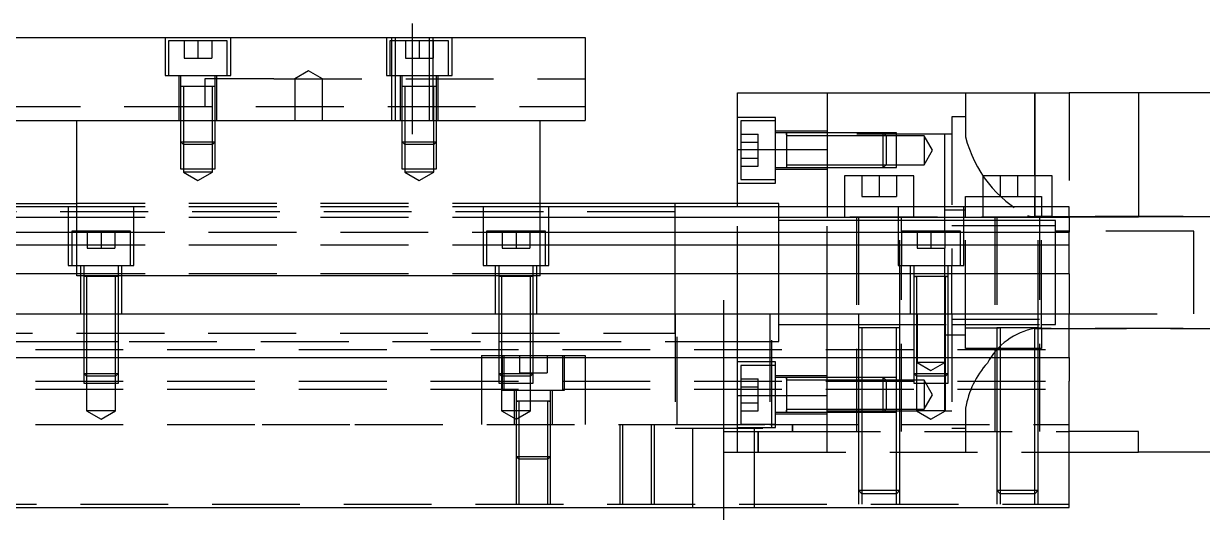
# Model space of a CAD drawing. Extents: x -20 to 572, y -271 to 102.
# Drawn here: x 188.8 to 359.3, y -226.9 to -154.9 of the extents above; entities that cross this region are included whole.
import ezdxf

# ---------------------------------------------------------------- set-up
doc = ezdxf.new("R2010")
doc.units = 0
doc.linetypes.add('CENTER', pattern=[50.8, 31.75, -6.35, 6.35, -6.35])
doc.linetypes.add('DASHED', pattern=[19.05, 12.7, -6.35])
doc.layers.get('0').update_dxf_attribs({"linetype": 'CONTINUOUS'})
doc.layers.add('CENTER', color=1, linetype='CENTER')

msp = doc.modelspace()

# ---------------------------------------------------------------- linework, layer by layer
at = {"color": 7, "linetype": 'CONTINUOUS'}
for p, q in [((70, -156.93), (270, -156.93)), ((270, -156.93), (270, -168.93)), ((292, -173.14658), (292, -164.93)), ((292, -164.93), (305, -164.93)), ((305, -164.93), (340, -164.93)), ((305, -164.93), (305, -181.43)), ((350, -164.93), (340, -164.93)), ((350, -164.93), (350, -182.93)), ((385.5, -164.93), (350, -164.93)), ((70, -168.93), (270, -168.93)), ((196.5, -191.43), (196.5, -168.93)), ((263.5, -191.43), (263.5, -168.93)), ((299.1, -170.752326), (299.1, -170.753182)), ((292, -173.14658), (305, -173.14658)), ((292, -181.43), (292, -173.14658)), ((299.1, -173.1023), (299.1, -173.38317)), ((299.1, -175.019328), (299.1, -175.752336)), ((317.5, -176.93), (307.5, -176.93)), ((307.5, -176.93), (307.5, -181.43)), ((317.5, -181.43), (317.5, -176.93)), ((337.5, -176.93), (327.5, -176.93)), ((327.5, -176.93), (327.5, -181.43)), ((337.5, -181.43), (337.5, -176.93)), ((196.5, -181.43), (143.5, -181.43)), ((185, -180.93), (196.5, -180.93)), ((283, -180.93), (263.5, -180.93)), ((340, -181.43), (263.5, -181.43)), ((283, -180.93), (282.995, -180.93)), ((283, -180.930502), (283, -180.93)), ((283.005, -180.93), (283, -180.93)), ((292, -180.93), (283, -180.93)), ((283, -181.43), (283, -180.93)), ((340, -182.969608), (340, -181.43)), ((196.5, -182.969608), (143.5, -182.969608)), ((340, -182.969608), (263.5, -182.969608)), ((350, -182.93), (340, -182.93)), ((340, -182.969608), (340, -185.090392)), ((143.5, -185.090392), (196.5, -185.090392)), ((263.5, -185.090392), (340, -185.090392)), ((340, -187.000532), (340, -185.090392)), ((196.5, -187.000532), (143.5, -187.000532)), ((340, -187.000532), (263.5, -187.000532)), ((340, -191.111934), (340, -187.000532)), ((196.5, -191.111934), (143.5, -191.111934)), ((263.5, -191.43), (196.5, -191.43)), ((340, -191.111934), (263.5, -191.111934)), ((340, -191.111934), (340, -196.93)), ((0, -196.93), (340, -196.93)), ((340, -203.23), (340, -196.93)), ((0, -203.23), (340, -203.23)), ((340, -203.23), (340, -206.63)), ((299.1, -206.107664), (299.1, -206.50767)), ((299.1, -206.50767), (299.1, -206.63)), ((340, -224.93), (340, -206.63)), ((299.1, -208.465624), (299.1, -208.749714)), ((299.1, -210.70767), (299.1, -211.107674)), ((350, -213.93), (340, -213.93)), ((350, -216.93), (350, -213.93)), ((340, -216.93), (350, -216.93)), ((385.5, -216.93), (350, -216.93)), ((0, -224.93), (340, -224.93))]:
    msp.add_line(p, q, dxfattribs=at)
at = {"color": 3, "linetype": 'DASHED'}
for p, q in [((209.25, -156.93), (209.25, -162.43)), ((218.25, -157.43), (209.75, -157.43)), ((209.75, -157.43), (209.75, -162.43)), ((212, -157.43), (212, -159.93)), ((214, -157.43), (214, -159.93)), ((216, -157.43), (216, -159.93)), ((218.25, -162.43), (218.25, -157.43)), ((218.75, -162.43), (218.75, -156.93)), ((241.25, -156.93), (241.25, -162.43)), ((250.25, -157.43), (241.75, -157.43)), ((241.75, -157.43), (241.75, -162.43)), ((242.000006, -156.93), (242.000006, -168.93)), ((242.5, -156.93), (242.5, -168.93)), ((244, -157.43), (244, -159.93)), ((246, -157.43), (246, -159.93)), ((247.5, -168.93), (247.5, -156.93)), ((247.999994, -168.93), (247.999994, -156.93)), ((248, -157.43), (248, -159.93)), ((250.25, -162.43), (250.25, -157.43)), ((250.75, -162.43), (250.75, -156.93)), ((212, -159.93), (214, -159.93)), ((214, -159.93), (216, -159.93)), ((244, -159.93), (246, -159.93)), ((246, -159.93), (248, -159.93)), ((230, -161.7753), (228, -162.93)), ((232, -162.93), (230, -161.7753)), ((209.25, -162.43), (218.75, -162.43)), ((211.25, -162.43), (211.25, -168.93)), ((211.5, -162.43), (211.5, -164.03)), ((215, -162.93), (215, -166.93)), ((225, -162.93), (215, -162.93)), ((216.5, -164.03), (216.5, -162.43)), ((216.75, -168.93), (216.75, -162.43)), ((225, -162.93), (270, -162.93)), ((228, -162.93), (230, -162.93)), ((228, -162.93), (228, -168.93)), ((230, -162.93), (232, -162.93)), ((232, -168.93), (232, -162.93)), ((241.25, -162.43), (250.75, -162.43)), ((243.25, -162.43), (243.25, -168.93)), ((243.5, -162.43), (243.5, -164.03)), ((248.5, -164.03), (248.5, -162.43)), ((248.75, -168.93), (248.75, -162.43)), ((211.5, -164.025), (211.5, -164.03)), ((211.757468, -164.03), (211.5, -164.03)), ((211.5, -164.03), (211.5, -164.035)), ((211.5, -164.03), (211.5, -168.92998)), ((216.242552, -164.03), (211.757468, -164.03)), ((211.9, -164.03), (211.9, -168.92998)), ((216.1, -168.92998), (216.1, -164.03)), ((216.5, -164.03), (216.242552, -164.03)), ((216.5, -164.03), (216.5, -164.025)), ((216.5, -164.035), (216.5, -164.03)), ((216.5, -168.92998), (216.5, -164.03)), ((243.5, -164.025), (243.5, -164.03)), ((243.757468, -164.03), (243.5, -164.03)), ((243.5, -164.03), (243.5, -168.92998)), ((243.5, -164.03), (243.5, -164.035)), ((248.242552, -164.03), (243.757468, -164.03)), ((243.9, -164.03), (243.9, -168.92998)), ((248.1, -168.92998), (248.1, -164.03)), ((248.5, -164.03), (248.242552, -164.03)), ((248.5, -164.03), (248.5, -164.025)), ((248.5, -168.92998), (248.5, -164.03)), ((248.5, -164.035), (248.5, -164.03)), ((325, -164.93), (325, -171.302214)), ((335, -176.93), (335, -164.93)), ((335, -164.93), (335, -176.93)), ((340, -164.93), (340, -181.43)), ((70, -166.93), (270, -166.93)), ((297.5, -168.50233), (292, -168.50233)), ((297.5, -173.25233), (297.5, -168.50233)), ((323, -168.43), (323, -189.93)), ((325, -168.43), (323, -168.43)), ((211.5, -168.93), (211.5, -172.03)), ((211.500006, -168.93), (211.500006, -172.030006)), ((211.9, -168.93), (211.9, -172.43)), ((216.1, -172.43), (216.1, -168.93)), ((216.499994, -172.030006), (216.499994, -168.93)), ((216.5, -172.03), (216.5, -168.93)), ((243.5, -168.93), (243.5, -172.03)), ((243.500006, -168.93), (243.500006, -172.030006)), ((243.9, -168.93), (243.9, -172.43)), ((248.1, -172.43), (248.1, -168.93)), ((248.499994, -172.030006), (248.499994, -168.93)), ((248.5, -172.03), (248.5, -168.93)), ((292.5, -169.00233), (292.5, -173.25233)), ((297.5, -169.00233), (292.5, -169.00233)), ((211.5, -172.03), (216.5, -172.03)), ((211.5, -172.03), (211.9, -172.43)), ((211.500006, -172.03002), (211.500006, -175.93)), ((216.1, -172.43), (216.5, -172.03)), ((216.499994, -175.93), (216.499994, -172.03002)), ((243.5, -172.03), (248.5, -172.03)), ((243.5, -172.03), (243.9, -172.43)), ((243.500006, -172.03002), (243.500006, -175.93)), ((248.1, -172.43), (248.5, -172.03)), ((248.499994, -175.93), (248.499994, -172.03002)), ((292.5, -170.94293), (295, -170.94293)), ((292.5, -172.09763), (295, -172.09763)), ((295, -172.09763), (295, -170.94293)), ((295, -174.407032), (295, -172.09763)), ((305, -170.50233), (297.5, -170.50233)), ((299.1, -170.75233), (297.5, -170.75233)), ((299.1, -170.75233), (299.095, -170.75233)), ((299.1, -170.75233), (299.1, -171.00978)), ((299.1, -171.009798), (299.1, -170.75233)), ((304.99998, -170.75233), (299.1, -170.75233)), ((299.105, -170.75233), (299.1, -170.75233)), ((299.1, -171.00978), (299.1, -173.25233)), ((304.99998, -171.15233), (299.1, -171.15233)), ((313.1, -170.75233), (305, -170.75233)), ((313.1, -170.752336), (305, -170.752336)), ((322, -170.93), (305, -170.93)), ((313.5, -171.15233), (305, -171.15233)), ((313.1, -173.25233), (313.1, -170.75233)), ((313.5, -171.15233), (313.1, -170.75233)), ((315, -170.752336), (313.10002, -170.752336)), ((313.5, -171.15233), (313.5, -173.25233)), ((315, -171.15233), (313.50002, -171.15233)), ((315, -175.752326), (315, -170.752336)), ((319, -171.15233), (315, -171.15233)), ((319, -171.15233), (319, -173.25233)), ((320.212436, -173.25233), (319, -171.15233)), ((322, -181.43), (322, -170.93)), ((323, -170.93), (322, -170.93)), ((216.1, -172.43), (211.9, -172.43)), ((211.9, -172.43002), (211.9, -175.93)), ((216.1, -175.93), (216.1, -172.43002)), ((248.1, -172.43), (243.9, -172.43)), ((243.9, -172.43002), (243.9, -175.93)), ((248.1, -175.93), (248.1, -172.43002)), ((292.5, -173.25233), (292.5, -177.50233)), ((297.5, -178.00233), (297.5, -173.25233)), ((299.1, -173.25233), (299.1, -175.019324)), ((313.1, -175.75233), (313.1, -173.25233)), ((313.5, -173.25233), (313.5, -175.35233)), ((319, -173.25233), (319, -175.35233)), ((319, -175.35233), (320.212436, -173.25233)), ((292.5, -174.407032), (295, -174.407032)), ((292.5, -175.561732), (295, -175.561732)), ((295, -175.561732), (295, -174.407032)), ((299.1, -175.019324), (299.1, -175.494932)), ((299.1, -175.35233), (304.99998, -175.35233)), ((299.1, -175.494932), (299.1, -175.75233)), ((305, -175.35233), (313.5, -175.35233)), ((313.1, -175.75233), (313.5, -175.35233)), ((313.50002, -175.35233), (315, -175.35233)), ((315, -175.35233), (319, -175.35233)), ((211.500006, -175.93), (216.499994, -175.93)), ((211.9, -175.93), (211.9, -176.43)), ((216.1, -176.43), (211.9, -176.43)), ((211.9, -176.43), (214, -177.642436)), ((214, -177.642436), (216.1, -176.43)), ((216.1, -176.43), (216.1, -175.93)), ((243.500006, -175.93), (248.499994, -175.93)), ((243.9, -175.93), (243.9, -176.43)), ((248.1, -176.43), (243.9, -176.43)), ((243.9, -176.43), (246, -177.642436)), ((246, -177.642436), (248.1, -176.43)), ((248.1, -176.43), (248.1, -175.93)), ((297.5, -175.75233), (299.1, -175.75233)), ((297.5, -176.00233), (305, -176.00233)), ((299.095, -175.75233), (299.1, -175.75233)), ((299.1, -175.75233), (304.99998, -175.75233)), ((299.1, -175.75233), (299.105, -175.75233)), ((305, -175.752326), (313.1, -175.752326)), ((305, -175.75233), (313.1, -175.75233)), ((310, -176.93), (310, -179.93)), ((312.5, -176.93), (312.5, -179.93)), ((313.10002, -175.752326), (315, -175.752326)), ((315, -176.93), (315, -179.93)), ((330, -176.93), (330, -179.93)), ((332.5, -176.93), (332.5, -179.93)), ((335, -176.93), (335, -179.93)), ((292, -178.00233), (297.5, -178.00233)), ((292.5, -177.50233), (297.5, -177.50233)), ((310, -179.93), (312.5, -179.93)), ((312.5, -179.93), (315, -179.93)), ((325, -179.93), (327.5, -179.93)), ((325, -181.43), (325, -179.93)), ((327.5, -179.93), (330, -179.93)), ((330, -179.93), (332.5, -179.93)), ((332.5, -179.93), (335, -179.93)), ((335, -179.93), (336, -179.93)), ((335, -182.852252), (335, -179.93)), ((335, -179.93), (335, -181.43)), ((336, -179.93), (336, -181.43)), ((283, -182.18), (25, -182.18)), ((195.25, -181.43), (195.25, -189.93)), ((263.5, -180.93), (196.5, -180.93)), ((263.5, -181.43), (196.5, -181.43)), ((204.75, -189.93), (204.75, -181.43)), ((255.25, -181.43), (255.25, -189.93)), ((264.75, -189.93), (264.75, -181.43)), ((283, -191.130066), (283, -181.43)), ((298, -180.93), (292, -180.93)), ((292, -196.93), (292, -181.43)), ((298, -181.43), (298, -180.93)), ((298, -190.93), (298, -181.43)), ((305, -181.43), (305, -182.93)), ((307.5, -181.43), (307.5, -182.93)), ((315.25, -181.43), (315.25, -189.93)), ((317.5, -182.93), (317.5, -181.43)), ((322, -182.93), (322, -181.43)), ((325, -181.93), (322, -181.93)), ((324.75, -189.93), (324.75, -181.43)), ((325, -182.93), (325, -181.43)), ((327.5, -181.43), (327.5, -182.93)), ((335, -181.43), (335, -182.852252)), ((336, -181.43), (336, -182.93)), ((337.5, -182.93), (337.5, -181.43)), ((263.5, -182.969608), (196.5, -182.969608)), ((305, -183.43), (298, -183.43)), ((340, -182.93), (305, -182.93)), ((305, -196.93), (305, -182.93)), ((309.5, -183.43), (305, -183.43)), ((309.25, -182.93), (309.25, -213.93)), ((309.5, -182.93), (309.5, -196.93)), ((315.5, -183.43), (309.5, -183.43)), ((315.5, -198.935), (315.5, -182.93)), ((322, -183.43), (315.5, -183.43)), ((315.75, -184.93), (315.75, -182.93)), ((322, -184.93), (322, -182.93)), ((323, -183.43), (322, -183.43)), ((323, -183.43), (322.995, -183.43)), ((325, -183.43), (323, -183.43)), ((323.005, -183.43), (323, -183.43)), ((325, -198.93), (325, -182.93)), ((329.5, -183.43), (325, -183.43)), ((329.25, -182.93), (329.25, -213.93)), ((329.5, -182.93), (329.5, -198.935)), ((335.5, -183.43), (329.5, -183.43)), ((333.951654, -182.710384), (334.307618, -182.790138)), ((334.307618, -182.790138), (334.65068, -182.836404)), ((334.65068, -182.836404), (335, -182.852252)), ((335, -182.852252), (336, -182.852252)), ((375.5, -182.852252), (335, -182.852252)), ((335.5, -198.935), (335.5, -182.93)), ((336, -183.43), (335.5, -183.43)), ((335.75, -213.93), (335.75, -182.93)), ((336, -182.852252), (337.5, -182.852252)), ((336, -198.93), (336, -182.93)), ((338, -183.43), (336, -183.43)), ((337.5, -182.852252), (340, -182.852252)), ((338, -190.93), (338, -183.43)), ((340, -182.852252), (350, -182.852252)), ((350, -182.852252), (375.5, -182.852252)), ((204.25, -184.93), (195.75, -184.93)), ((195.75, -184.93), (195.75, -189.93)), ((196.5, -185.090392), (263.5, -185.090392)), ((198, -184.93), (198, -187.43)), ((200, -184.93), (200, -187.43)), ((202, -184.93), (202, -187.43)), ((204.25, -189.93), (204.25, -184.93)), ((264.25, -184.93), (255.75, -184.93)), ((255.75, -184.93), (255.75, -189.93)), ((258, -184.93), (258, -187.43)), ((260, -184.93), (260, -187.43)), ((262, -184.93), (262, -187.43)), ((264.25, -189.93), (264.25, -184.93)), ((324.25, -184.93), (315.75, -184.93)), ((315.75, -184.93), (315.75, -189.93)), ((318, -184.93), (318, -187.43)), ((320, -184.93), (320, -187.43)), ((322, -184.93), (322, -187.43)), ((325, -184.18), (323, -184.18)), ((324.25, -189.93), (324.25, -184.93)), ((329.5, -184.18), (325, -184.18)), ((335.5, -184.18), (329.5, -184.18)), ((336, -184.18), (335.5, -184.18)), ((338, -184.18), (336, -184.18)), ((340, -184.93), (338, -184.93)), ((358, -184.93), (340, -184.93)), ((358, -190.93), (358, -184.93)), ((263.5, -187.000532), (196.5, -187.000532)), ((198, -187.43), (200, -187.43)), ((200, -187.43), (202, -187.43)), ((258, -187.43), (260, -187.43)), ((260, -187.43), (262, -187.43)), ((318, -187.43), (320, -187.43)), ((320, -187.43), (322, -187.43)), ((322, -190.93), (322, -187.43)), ((195.25, -189.93), (204.75, -189.93)), ((197, -189.93), (197, -196.93)), ((197.5, -189.93), (197.5, -191.53)), ((202.5, -191.53), (202.5, -189.93)), ((203, -196.93), (203, -189.93)), ((255.25, -189.93), (264.75, -189.93)), ((257, -189.93), (257, -196.93)), ((257.5, -189.93), (257.5, -191.53)), ((262.5, -191.53), (262.5, -189.93)), ((263, -196.93), (263, -189.93)), ((315.25, -189.93), (324.75, -189.93)), ((315.75, -213.93), (315.75, -189.93)), ((317, -189.93), (317, -196.93)), ((317.5, -189.93), (317.5, -191.53)), ((322.5, -191.53), (322.5, -189.93)), ((323, -196.93), (323, -189.93)), ((263.5, -191.111934), (196.5, -191.111934)), ((197.5, -191.525), (197.5, -191.53)), ((197.757468, -191.53), (197.5, -191.53)), ((197.5, -191.53), (197.5, -191.535)), ((197.5, -191.53), (197.5, -196.92998)), ((202.242552, -191.53), (197.757468, -191.53)), ((197.9, -191.53), (197.9, -196.92998)), ((202.1, -196.92998), (202.1, -191.53)), ((202.5, -191.53), (202.242552, -191.53)), ((202.5, -191.53), (202.5, -191.525)), ((202.5, -191.535), (202.5, -191.53)), ((202.5, -196.92998), (202.5, -191.53)), ((257.5, -191.525), (257.5, -191.53)), ((257.757468, -191.53), (257.5, -191.53)), ((257.5, -191.53), (257.5, -191.535)), ((257.5, -191.53), (257.5, -196.92998)), ((262.242552, -191.53), (257.757468, -191.53)), ((257.9, -191.53), (257.9, -196.92998)), ((262.1, -196.92998), (262.1, -191.53)), ((262.5, -191.53), (262.242552, -191.53)), ((262.5, -191.53), (262.5, -191.525)), ((262.5, -191.535), (262.5, -191.53)), ((262.5, -196.92998), (262.5, -191.53)), ((283, -199.68), (283, -191.130066)), ((298, -196.93), (298, -190.93)), ((317.5, -191.525), (317.5, -191.53)), ((317.5, -191.53), (317.757448, -191.53)), ((317.757468, -191.53), (317.5, -191.53)), ((317.5, -191.53), (317.5, -191.535)), ((317.5, -191.53), (317.5, -196.92998)), ((322.242552, -191.53), (317.757468, -191.53)), ((317.9, -191.53), (317.9, -196.92998)), ((322, -196.93), (322, -190.93)), ((322.1, -196.92998), (322.1, -191.53)), ((322.5, -191.53), (322.242552, -191.53)), ((322.242602, -191.53), (322.5, -191.53)), ((322.5, -191.53), (322.5, -191.525)), ((322.5, -191.535), (322.5, -191.53)), ((322.5, -196.92998), (322.5, -191.53)), ((338, -198.43), (338, -190.93)), ((358, -196.93), (358, -190.93)), ((197.5, -196.93), (197.5, -203.23)), ((197.500006, -196.93), (197.500006, -203.23)), ((197.9, -196.93), (197.9, -203.23)), ((202.1, -203.23), (202.1, -196.93)), ((202.499994, -203.23), (202.499994, -196.93)), ((202.5, -203.23), (202.5, -196.93)), ((257.5, -196.93), (257.5, -203.23)), ((257.500006, -196.93), (257.500006, -203.23)), ((257.9, -196.93), (257.9, -203.23)), ((262.1, -203.23), (262.1, -196.93)), ((262.499994, -203.23), (262.499994, -196.93)), ((262.5, -203.23), (262.5, -196.93)), ((283, -196.93), (283, -213.43)), ((283.291796, -212.93), (283.291796, -196.93)), ((292, -203.23), (292, -196.93)), ((296.708204, -196.93), (296.708204, -212.93)), ((297, -213.43), (297, -196.93)), ((298, -200.93), (298, -196.93)), ((305, -203.23), (305, -196.93)), ((309.5, -196.93), (309.5, -198.93)), ((317.5, -196.93), (317.5, -203.23)), ((317.500006, -196.93), (317.500006, -203.23)), ((317.9, -196.93), (317.9, -203.23)), ((318, -196.93), (318, -203.93)), ((318, -196.93), (318, -203.93)), ((322, -203.93), (322, -196.93)), ((322, -203.93), (322, -196.93)), ((322.1, -203.23), (322.1, -196.93)), ((322.499994, -203.23), (322.499994, -196.93)), ((322.5, -203.23), (322.5, -196.93)), ((323, -196.93), (323, -213.43)), ((323, -197.68), (338, -197.68)), ((340, -196.93), (358, -196.93)), ((298, -198.43), (305, -198.43)), ((305, -198.43), (309.5, -198.43)), ((309.5, -198.43), (323.005, -198.43)), ((309.5, -198.925), (309.5, -198.93)), ((309.849602, -198.93), (309.5, -198.93)), ((309.5, -198.93), (309.5, -198.935)), ((309.5, -198.93), (309.5, -203.23)), ((315.15035, -198.93), (309.849602, -198.93)), ((310, -198.93), (310, -203.23)), ((315, -206.63), (315, -198.93)), ((315.5, -198.93), (315.15035, -198.93)), ((315.5, -206.63), (315.5, -198.925)), ((322.995, -198.43), (336, -198.43)), ((323.005, -198.43), (336, -198.43)), ((325, -198.93), (329.39999, -198.93)), ((325, -201.93), (325, -198.93)), ((329.39999, -198.93), (329.499994, -198.93)), ((329.5, -198.925), (329.5, -206.63)), ((329.5, -198.93), (329.84965, -198.93)), ((329.849602, -198.93), (329.5, -198.93)), ((335.15035, -198.93), (329.849602, -198.93)), ((330, -198.93), (330, -206.63)), ((335, -206.63), (335, -198.93)), ((335.562908, -199.007748), (335, -199.007748)), ((335, -199.007748), (335.562908, -199.007748)), ((335.150204, -198.93), (335.5, -198.93)), ((335.5, -198.93), (335.15035, -198.93)), ((335.5, -206.63), (335.5, -198.925)), ((335.500006, -198.93), (335.60001, -198.93)), ((375.5, -199.007748), (335.562908, -199.007748)), ((335.562908, -199.007748), (375.5, -199.007748)), ((335.60001, -198.93), (336, -198.93)), ((336, -198.43), (338, -198.43)), ((336, -198.93), (336, -201.93)), ((25, -199.68), (283, -199.68)), ((185, -200.93), (257.5, -200.93)), ((197.5, -200.93), (197.9, -200.93)), ((197.9, -200.93), (202.1, -200.93)), ((202.1, -200.93), (202.5, -200.93)), ((257.5, -200.93), (257.9, -200.93)), ((257.9, -200.93), (262.1, -200.93)), ((262.1, -200.93), (262.5, -200.93)), ((262.5, -200.93), (283.005, -200.93)), ((282.995, -200.93), (283.291796, -200.93)), ((283.291796, -200.93), (292, -200.93)), ((292, -200.93), (296.708204, -200.93)), ((296.708204, -200.93), (298, -200.93)), ((322, -199.93), (325, -199.93)), ((0, -202.08), (340, -202.08)), ((336, -201.93), (325, -201.93)), ((197.5, -203.23), (197.5, -205.53)), ((197.500006, -203.23), (197.500006, -205.530006)), ((197.9, -203.23), (197.9, -205.93)), ((202.1, -205.93), (202.1, -203.23)), ((202.499994, -205.530006), (202.499994, -203.23)), ((202.5, -205.53), (202.5, -203.23)), ((255, -202.93), (257.5, -202.93)), ((255, -202.93), (255, -203.23)), ((255, -203.23), (255, -206.63)), ((257.5, -202.93), (257.9, -202.93)), ((257.5, -203.23), (257.5, -205.53)), ((257.500006, -203.23), (257.500006, -205.530006)), ((257.9, -202.93), (262.1, -202.93)), ((257.9, -203.23), (257.9, -205.93)), ((258, -202.93), (258, -207.93)), ((258.25, -202.93), (258.25, -203.23)), ((258.25, -203.23), (258.25, -205.93)), ((260.5, -202.93), (260.5, -205.43)), ((262.1, -202.93), (262.5, -202.93)), ((262.1, -205.93), (262.1, -203.23)), ((262.499994, -205.530006), (262.499994, -203.23)), ((262.5, -202.93), (270, -202.93)), ((262.5, -205.53), (262.5, -203.23)), ((264.5, -202.93), (264.5, -205.43)), ((266.75, -203.23), (266.75, -202.93)), ((266.75, -206.63), (266.75, -203.23)), ((267, -207.93), (267, -202.93)), ((270, -202.93), (270, -203.23)), ((270, -203.23), (270, -206.63)), ((292, -206.63), (292, -203.23)), ((297.5, -203.85767), (292, -203.85767)), ((292.5, -204.35767), (292.5, -206.63)), ((296.708204, -204.35767), (292.5, -204.35767)), ((297.5, -204.35767), (296.708204, -204.35767)), ((297.5, -208.60767), (297.5, -203.85767)), ((305, -206.63), (305, -203.23)), ((309.5, -203.23), (309.5, -206.63)), ((310, -203.23), (310, -206.63)), ((317.5, -203.23), (317.5, -205.53)), ((317.500006, -203.23), (317.500006, -205.530006)), ((317.9, -203.23), (317.9, -205.93)), ((322, -203.93), (318, -203.93)), ((318, -203.93), (320, -205.0847)), ((322, -203.93), (318, -203.93)), ((318, -203.93), (320, -205.0847)), ((320, -205.0847), (322, -203.93)), ((320, -205.0847), (322, -203.93)), ((322, -205.93), (322, -203.93)), ((322.1, -205.93), (322.1, -203.23)), ((322.499994, -205.530006), (322.499994, -203.23)), ((322.5, -205.53), (322.5, -203.23)), ((197.5, -205.53), (202.5, -205.53)), ((197.5, -205.53), (197.9, -205.93)), ((197.500006, -205.53002), (197.500006, -206.63)), ((202.1, -205.93), (197.9, -205.93)), ((197.9, -205.93002), (197.9, -206.93)), ((202.1, -205.93), (202.5, -205.53)), ((202.1, -206.93), (202.1, -205.93002)), ((202.499994, -206.63), (202.499994, -205.53002)), ((257.5, -205.53), (262.5, -205.53)), ((257.5, -205.53), (257.9, -205.93)), ((257.500006, -205.53002), (257.500006, -206.63)), ((262.1, -205.93), (257.9, -205.93)), ((257.9, -205.93002), (257.9, -206.93)), ((258.25, -205.93), (258.25, -206.63)), ((260.5, -205.43), (262.5, -205.43)), ((262.1, -205.93), (262.5, -205.53)), ((262.1, -206.93), (262.1, -205.93002)), ((262.499994, -206.63), (262.499994, -205.53002)), ((262.5, -205.43), (264.5, -205.43)), ((305, -205.85767), (297.5, -205.85767)), ((299.1, -206.10767), (297.5, -206.10767)), ((299.1, -206.10767), (299.095, -206.10767)), ((299.1, -206.10767), (299.1, -206.365118)), ((299.1, -206.365136), (299.1, -206.10767)), ((304.99998, -206.10767), (299.1, -206.10767)), ((299.105, -206.10767), (299.1, -206.10767)), ((309.5, -206.10767), (305, -206.10767)), ((309.5, -206.107674), (305, -206.107674)), ((310, -206.10767), (309.5, -206.10767)), ((310, -206.107674), (309.5, -206.107674)), ((313.1, -206.10767), (310, -206.10767)), ((313.100006, -206.107674), (310, -206.107674)), ((313.1, -206.63), (313.1, -206.10767)), ((313.5, -206.50767), (313.1, -206.10767)), ((315, -206.107674), (313.10002, -206.107674)), ((317.5, -205.53), (322.5, -205.53)), ((317.5, -205.53), (317.9, -205.93)), ((317.500006, -205.53002), (317.500006, -206.63)), ((322.1, -205.93), (317.9, -205.93)), ((317.9, -205.93002), (317.9, -206.93)), ((322, -206.63), (322, -205.93)), ((322.1, -205.93), (322.5, -205.53)), ((322.1, -206.93), (322.1, -205.93002)), ((322.499994, -206.63), (322.499994, -205.53002)), ((0, -206.63), (340, -206.63)), ((0, -207.78), (340, -207.78)), ((197.500006, -206.63), (197.500006, -206.93)), ((197.500006, -206.93), (202.499994, -206.93)), ((197.9, -206.93), (197.9, -210.93)), ((202.1, -210.93), (202.1, -206.93)), ((202.499994, -206.93), (202.499994, -206.63)), ((255, -206.63), (255, -212.93)), ((257.500006, -206.63), (257.500006, -206.93)), ((257.500006, -206.93), (262.499994, -206.93)), ((257.9, -206.93), (257.9, -210.93)), ((258, -207.93), (267, -207.93)), ((258.25, -206.63), (258.25, -206.93)), ((258.25, -206.93), (258.25, -207.93)), ((259.75, -207.93), (259.75, -212.93)), ((260, -207.93), (260, -209.53)), ((262.1, -210.93), (262.1, -206.93)), ((262.499994, -206.93), (262.499994, -206.63)), ((265, -209.53), (265, -207.93)), ((265.25, -212.93), (265.25, -207.93)), ((266.75, -207.93), (266.75, -206.63)), ((270, -206.63), (270, -212.93)), ((292, -208.71342), (292, -206.63)), ((292.5, -206.298268), (295, -206.298268)), ((292.5, -206.63), (292.5, -208.60767)), ((292.5, -207.452968), (295, -207.452968)), ((295, -207.452968), (295, -206.298268)), ((295, -209.76237), (295, -207.452968)), ((299.1, -206.365118), (299.1, -206.629906)), ((304.99998, -206.50767), (299.1, -206.50767)), ((299.1, -206.629906), (299.1, -208.60767)), ((309.5, -206.50767), (305, -206.50767)), ((305, -213.93), (305, -206.63)), ((310, -206.50767), (309.5, -206.50767)), ((309.5, -206.63), (309.5, -213.92998)), ((313.5, -206.50767), (310, -206.50767)), ((310, -206.63), (310, -213.92998)), ((313.1, -208.60767), (313.1, -206.63)), ((313.5, -206.50767), (313.5, -206.63)), ((313.5, -206.63), (313.5, -208.60767)), ((315, -206.50767), (313.50002, -206.50767)), ((319, -206.50767), (315, -206.50767)), ((315, -213.92998), (315, -206.63)), ((315.5, -213.92998), (315.5, -206.63)), ((317.500006, -206.63), (317.500006, -206.93)), ((317.500006, -206.93), (322.499994, -206.93)), ((317.9, -206.93), (317.9, -210.93)), ((319, -206.50767), (319, -208.60767)), ((320.212436, -208.60767), (319, -206.50767)), ((322, -206.93), (322, -206.63)), ((322, -210.93), (322, -206.93)), ((322.1, -210.93), (322.1, -206.93)), ((322.499994, -206.93), (322.499994, -206.63)), ((329.5, -206.63), (329.5, -213.92998)), ((330, -206.63), (330, -213.92998)), ((335, -213.92998), (335, -206.63)), ((335.5, -213.92998), (335.5, -206.63)), ((260, -209.525), (260, -209.53)), ((260, -209.53), (260.257448, -209.53)), ((260.257468, -209.53), (260, -209.53)), ((260, -209.53), (260, -212.92998)), ((260, -209.53), (260, -209.535)), ((264.742552, -209.53), (260.257468, -209.53)), ((260.4, -209.53), (260.4, -212.92998)), ((264.6, -212.92998), (264.6, -209.53)), ((265, -209.53), (264.742552, -209.53)), ((264.742602, -209.53), (265, -209.53)), ((265, -209.53), (265, -209.525)), ((265, -212.92998), (265, -209.53)), ((265, -209.535), (265, -209.53)), ((292, -208.71342), (296.708204, -208.71342)), ((292, -212.93), (292, -208.71342)), ((292.5, -208.60767), (292.5, -212.85767)), ((296.708204, -208.71342), (305, -208.71342)), ((297.5, -213.35767), (297.5, -208.60767)), ((299.1, -208.60767), (299.1, -210.850272)), ((313.1, -211.10767), (313.1, -208.60767)), ((313.5, -208.60767), (313.5, -210.70767)), ((319, -208.60767), (319, -210.70767)), ((319, -210.70767), (320.212436, -208.60767)), ((202.1, -210.93), (197.9, -210.93)), ((197.9, -210.93), (200, -212.142436)), ((200, -212.142436), (202.1, -210.93)), ((262.1, -210.93), (257.9, -210.93)), ((257.9, -210.93), (260, -212.142436)), ((260, -212.142436), (262.1, -210.93)), ((292.5, -209.76237), (295, -209.76237)), ((292.5, -210.91707), (295, -210.91707)), ((295, -210.91707), (295, -209.76237)), ((297.5, -211.10767), (299.105, -211.10767)), ((297.5, -211.35767), (305, -211.35767)), ((299.095, -211.10767), (304.99998, -211.10767)), ((299.1, -210.70767), (304.99998, -210.70767)), ((299.1, -211.10767), (299.1, -210.85022)), ((299.1, -210.850272), (299.1, -211.10767)), ((299.1, -210.850272), (299.1, -211.10767)), ((305, -210.70767), (309.5, -210.70767)), ((305, -210.93), (309.5, -210.93)), ((305, -211.107664), (309.5, -211.107664)), ((305, -211.10767), (309.5, -211.10767)), ((309.5, -210.70767), (310, -210.70767)), ((309.5, -210.93), (310, -210.93)), ((309.5, -211.107664), (310, -211.107664)), ((309.5, -211.10767), (310, -211.10767)), ((310, -210.70767), (313.5, -210.70767)), ((310, -210.93), (313.27767, -210.93)), ((310, -211.107664), (313.100006, -211.107664)), ((310, -211.10767), (313.1, -211.10767)), ((313.1, -211.10767), (313.5, -210.70767)), ((313.10002, -211.107664), (315, -211.107664)), ((313.27767, -210.93), (315, -210.93)), ((313.50002, -210.70767), (315, -210.70767)), ((315, -210.70767), (319, -210.70767)), ((315, -210.93), (315.5, -210.93)), ((315.5, -210.93), (317.9, -210.93)), ((322.1, -210.93), (317.9, -210.93)), ((317.9, -210.93), (320, -212.142436)), ((320, -212.142436), (322.1, -210.93)), ((322.1, -210.93), (323, -210.93)), ((325, -210.557786), (325, -216.93)), ((0, -212.93), (223.291796, -212.93)), ((223.291796, -212.93), (236.708204, -212.93)), ((236.708204, -212.93), (283.291796, -212.93)), ((260, -212.93), (260, -217.53)), ((260.000006, -212.93), (260.000006, -217.530006)), ((260.4, -212.93), (260.4, -217.93)), ((264.6, -217.93), (264.6, -212.93)), ((264.999994, -217.530006), (264.999994, -212.93)), ((265, -217.53), (265, -212.93)), ((275.000006, -212.93), (275.000006, -224.43)), ((275.4, -212.93), (275.4, -224.43)), ((279.6, -224.43), (279.6, -212.93)), ((279.999994, -224.43), (279.999994, -212.93)), ((283.291796, -212.93), (296.708204, -212.93)), ((283.291796, -212.93), (296.708204, -212.93)), ((290, -212.93), (290, -213.93)), ((292, -216.93), (292, -212.93)), ((292.5, -212.85767), (296.708204, -212.85767)), ((296.708204, -212.85767), (297.5, -212.85767)), ((296.708204, -212.93), (340, -212.93)), ((300, -213.93), (300, -212.93)), ((300, -212.93), (300, -213.93)), ((283, -213.43), (297, -213.43)), ((285.5, -213.43), (285.5, -224.93)), ((290, -213.93), (300, -213.93)), ((290, -213.93), (290, -216.93)), ((292, -213.35767), (297.5, -213.35767)), ((294.5, -224.93), (294.5, -213.43)), ((295, -216.93), (295, -213.93)), ((295, -213.93), (295, -216.93)), ((300, -213.93), (340, -213.93)), ((305, -216.93), (305, -213.93)), ((309.5, -213.93), (309.5, -222.43)), ((309.500006, -213.93), (309.500006, -222.430006)), ((310, -213.93), (310, -222.93)), ((315, -222.93), (315, -213.93)), ((315.499994, -222.430006), (315.499994, -213.93)), ((315.5, -222.43), (315.5, -213.93)), ((323, -213.43), (325, -213.43)), ((329.5, -213.93), (329.5, -222.43)), ((329.500006, -213.93), (329.500006, -222.430006)), ((330, -213.93), (330, -222.93)), ((335, -222.93), (335, -213.93)), ((335.499994, -222.430006), (335.499994, -213.93)), ((335.5, -222.43), (335.5, -213.93)), ((260, -217.53), (265, -217.53)), ((260, -217.53), (260.4, -217.93)), ((260.000006, -217.53002), (260.000006, -224.43)), ((264.6, -217.93), (260.4, -217.93)), ((260.4, -217.93002), (260.4, -224.43)), ((264.6, -217.93), (265, -217.53)), ((264.6, -224.43), (264.6, -217.93002)), ((264.999994, -224.43), (264.999994, -217.53002)), ((290, -216.93), (295, -216.93)), ((295, -216.93), (340, -216.93)), ((309.5, -222.43), (315.5, -222.43)), ((309.5, -222.43), (310, -222.93)), ((309.500006, -222.43002), (309.500006, -224.43)), ((315, -222.93), (310, -222.93)), ((310, -222.93002), (310, -224.43)), ((315, -222.93), (315.5, -222.43)), ((315, -224.43), (315, -222.93002)), ((315.499994, -224.43), (315.499994, -222.43002)), ((329.5, -222.43), (335.5, -222.43)), ((329.5, -222.43), (330, -222.93)), ((329.500006, -222.43002), (329.500006, -224.43)), ((335, -222.93), (330, -222.93)), ((330, -222.93002), (330, -224.43)), ((335, -222.93), (335.5, -222.43)), ((335, -224.43), (335, -222.93002)), ((335.499994, -224.43), (335.499994, -222.43002)), ((6.499992, -224.43), (340, -224.43))]:
    msp.add_line(p, q, dxfattribs=at)
for centre, radius, start, end in [((342.248428, -166.984016), 17.780751, 194.05528352, 242.18517545), ((336.823107, -208.664309), 9.827151, 100.6912945, 151.88008694), ((337.917859, -212.779752), 13.107563, 138.13815045, 170.240215)]:
    msp.add_arc(centre, radius, start, end, dxfattribs=at)
at = {"layer": 'CENTER', "color": 1, "linetype": 'CENTER'}
for p, q in [((245, -154.93), (245, -170.93)), ((290, -194.93), (290, -226.93))]:
    msp.add_line(p, q, dxfattribs=at)

doc.saveas('drawing.dxf')
